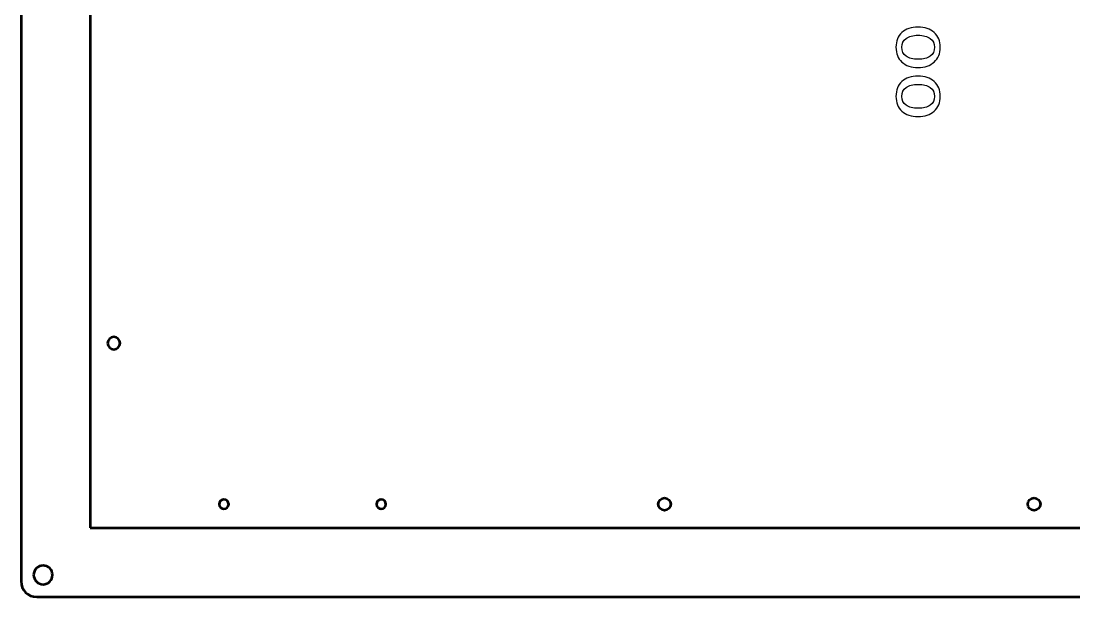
# Model space of a CAD drawing. Header units: centimetres. Extents: x -41.3 to 41.1, y -32.2 to 43.6.
# Drawn here: x -32.2 to 1.27, y -32.2 to -13.89 of the extents above; entities that cross this region are included whole.
import ezdxf

# ---------------------------------------------------------------- set-up
doc = ezdxf.new("R2010")
doc.units = ezdxf.units.CM
doc.header["$MEASUREMENT"] = 0
doc.layers.add('Layer 1', color=7, linetype='Continuous')

msp = doc.modelspace()

# ---------------------------------------------------------------- linework, layer by layer
at = {"layer": 'Layer 1', "color": 30, "lineweight": 53}
for centre in [(-11.7475, -29.25), (0, -29.25)]:
    msp.add_ellipse(centre, major_axis=(0, 0.2), ratio=1, dxfattribs=at)
at = {"layer": 'Layer 1', "color": 4, "lineweight": 53}
for points, knots in [([(31.7, -32.2), (31.7, -32.2), (-31.7, -32.2), (-31.7, -32.2), (-31.7, -32.2), (-31.97614, -32.2), (-32.2, -31.97614), (-32.2, -31.7), (-32.2, -31.7), (-32.2, -31.7), (-32.2, 31.7), (-32.2, 31.7), (-32.2, 31.7), (-32.2, 31.97614), (-31.97614, 32.2), (-31.7, 32.2), (-31.7, 32.2), (-31.7, 32.2), (31.7, 32.2), (31.7, 32.2), (31.7, 32.2), (31.97614, 32.2), (32.2, 31.97614), (32.2, 31.7), (32.2, 31.7), (32.2, 31.7), (32.2, -31.7), (32.2, -31.7), (32.2, -31.7), (32.2, -31.97614), (31.97614, -32.2), (31.7, -32.2)], [0, 0, 0, 0, 0.11111111, 0.11111111, 0.11111111, 0.11111111, 0.22222222, 0.22222222, 0.22222222, 0.22222222, 0.33333333, 0.33333333, 0.33333333, 0.33333333, 0.44444444, 0.44444444, 0.44444444, 0.44444444, 0.55555556, 0.55555556, 0.55555556, 0.55555556, 0.66666667, 0.66666667, 0.66666667, 0.66666667, 0.77777778, 0.77777778, 0.77777778, 0.77777778, 1, 1, 1, 1]), ([(-31.8, -31.5), (-31.8, -31.33431), (-31.66569, -31.2), (-31.5, -31.2), (-31.5, -31.2), (-31.33431, -31.2), (-31.2, -31.33431), (-31.2, -31.5), (-31.2, -31.5), (-31.2, -31.66569), (-31.33431, -31.8), (-31.5, -31.8), (-31.5, -31.8), (-31.66569, -31.8), (-31.8, -31.66569), (-31.8, -31.5)], [0, 0, 0, 0, 0.2, 0.2, 0.2, 0.2, 0.4, 0.4, 0.4, 0.4, 0.6, 0.6, 0.6, 0.6, 1, 1, 1, 1])]:
    msp.add_open_spline(points, degree=3, knots=knots, dxfattribs=at)
at = {"layer": 'Layer 1', "color": 30, "lineweight": 53}
for points in [[(-30, -30), (-30, -30), (-30, 30), (-30, 30), (-30, 30), (-30, 30), (30, 30), (30, 30), (30, 30), (30, 30), (30, -30), (30, -30), (30, -30), (30, -30), (-30, -30), (-30, -30)], [(-29.45, -24.13), (-29.45, -24.01954), (-29.36046, -23.93), (-29.25, -23.93), (-29.25, -23.93), (-29.13954, -23.93), (-29.05, -24.01954), (-29.05, -24.13), (-29.05, -24.13), (-29.05, -24.24046), (-29.13954, -24.33), (-29.25, -24.33), (-29.25, -24.33), (-29.36046, -24.33), (-29.45, -24.24046), (-29.45, -24.13)], [(-25.75, -29.4), (-25.83284, -29.4), (-25.9, -29.33284), (-25.9, -29.25), (-25.9, -29.25), (-25.9, -29.16716), (-25.83284, -29.1), (-25.75, -29.1), (-25.75, -29.1), (-25.66716, -29.1), (-25.6, -29.16716), (-25.6, -29.25), (-25.6, -29.25), (-25.6, -29.33284), (-25.66716, -29.4), (-25.75, -29.4)], [(-20.75, -29.4), (-20.83284, -29.4), (-20.9, -29.33284), (-20.9, -29.25), (-20.9, -29.25), (-20.9, -29.16716), (-20.83284, -29.1), (-20.75, -29.1), (-20.75, -29.1), (-20.66716, -29.1), (-20.6, -29.16716), (-20.6, -29.25), (-20.6, -29.25), (-20.6, -29.33284), (-20.66716, -29.4), (-20.75, -29.4)]]:
    msp.add_open_spline(points, degree=3, knots=[0, 0, 0, 0, 0.2, 0.2, 0.2, 0.2, 0.4, 0.4, 0.4, 0.4, 0.6, 0.6, 0.6, 0.6, 1, 1, 1, 1], dxfattribs=at)
at = {"layer": 'Layer 1'}
for points in [[(-2.98492, -14.72132), (-2.98492, -14.91902), (-3.048, -15.07565), (-3.17415, -15.1908), (-3.17415, -15.1908), (-3.3003, -15.30638), (-3.47175, -15.36395), (-3.68808, -15.36395), (-3.68808, -15.36395), (-3.90398, -15.36395), (-4.075, -15.30638), (-4.20073, -15.1908), (-4.20073, -15.1908), (-4.32646, -15.07565), (-4.38954, -14.91902), (-4.38954, -14.72132), (-4.38954, -14.72132), (-4.38954, -14.52362), (-4.32646, -14.36699), (-4.20073, -14.25184), (-4.20073, -14.25184), (-4.075, -14.13627), (-3.90398, -14.07869), (-3.68808, -14.07869), (-3.68808, -14.07869), (-3.47175, -14.07869), (-3.3003, -14.13627), (-3.17415, -14.25184), (-3.17415, -14.25184), (-3.048, -14.36699), (-2.98492, -14.52362), (-2.98492, -14.72132)], [(-3.1678, -14.72174), (-3.1678, -14.60109), (-3.2131, -14.50711), (-3.30411, -14.44023), (-3.30411, -14.44023), (-3.39471, -14.37376), (-3.52298, -14.34032), (-3.68808, -14.34032), (-3.68808, -14.34032), (-3.85275, -14.34032), (-3.9806, -14.37376), (-4.07119, -14.44023), (-4.07119, -14.44023), (-4.16136, -14.50711), (-4.20666, -14.60109), (-4.20666, -14.72174), (-4.20666, -14.72174), (-4.20666, -14.84282), (-4.16136, -14.9368), (-4.07119, -15.00284), (-4.07119, -15.00284), (-3.9806, -15.0693), (-3.85275, -15.10232), (-3.68808, -15.10232), (-3.68808, -15.10232), (-3.52298, -15.10232), (-3.39471, -15.0693), (-3.30411, -15.00284), (-3.30411, -15.00284), (-3.2131, -14.9368), (-3.1678, -14.84282), (-3.1678, -14.72174)], [(-2.98492, -16.28174), (-2.98492, -16.47944), (-3.048, -16.63607), (-3.17415, -16.75122), (-3.17415, -16.75122), (-3.3003, -16.8668), (-3.47175, -16.92437), (-3.68808, -16.92437), (-3.68808, -16.92437), (-3.90398, -16.92437), (-4.075, -16.8668), (-4.20073, -16.75122), (-4.20073, -16.75122), (-4.32646, -16.63607), (-4.38954, -16.47944), (-4.38954, -16.28174), (-4.38954, -16.28174), (-4.38954, -16.08404), (-4.32646, -15.92741), (-4.20073, -15.81226), (-4.20073, -15.81226), (-4.075, -15.69669), (-3.90398, -15.63911), (-3.68808, -15.63911), (-3.68808, -15.63911), (-3.47175, -15.63911), (-3.3003, -15.69669), (-3.17415, -15.81226), (-3.17415, -15.81226), (-3.048, -15.92741), (-2.98492, -16.08404), (-2.98492, -16.28174)], [(-3.1678, -16.28216), (-3.1678, -16.16151), (-3.2131, -16.06753), (-3.30411, -16.00065), (-3.30411, -16.00065), (-3.39471, -15.93418), (-3.52298, -15.90074), (-3.68808, -15.90074), (-3.68808, -15.90074), (-3.85275, -15.90074), (-3.9806, -15.93418), (-4.07119, -16.00065), (-4.07119, -16.00065), (-4.16136, -16.06753), (-4.20666, -16.16151), (-4.20666, -16.28216), (-4.20666, -16.28216), (-4.20666, -16.40324), (-4.16136, -16.49722), (-4.07119, -16.56326), (-4.07119, -16.56326), (-3.9806, -16.62972), (-3.85275, -16.66274), (-3.68808, -16.66274), (-3.68808, -16.66274), (-3.52298, -16.66274), (-3.39471, -16.62972), (-3.30411, -16.56326), (-3.30411, -16.56326), (-3.2131, -16.49722), (-3.1678, -16.40324), (-3.1678, -16.28216)]]:
    msp.add_open_spline(points, degree=3, knots=[0, 0, 0, 0, 0.11111111, 0.11111111, 0.11111111, 0.11111111, 0.22222222, 0.22222222, 0.22222222, 0.22222222, 0.33333333, 0.33333333, 0.33333333, 0.33333333, 0.44444444, 0.44444444, 0.44444444, 0.44444444, 0.55555556, 0.55555556, 0.55555556, 0.55555556, 0.66666667, 0.66666667, 0.66666667, 0.66666667, 0.77777778, 0.77777778, 0.77777778, 0.77777778, 1, 1, 1, 1], dxfattribs=at)
at = {"layer": 'Layer 1', "color": 30, "lineweight": 9}
for points in [[(-2.98492, -14.72132), (-2.98492, -14.91902), (-3.048, -15.07565), (-3.17415, -15.1908), (-3.17415, -15.1908), (-3.3003, -15.30638), (-3.47175, -15.36395), (-3.68808, -15.36395), (-3.68808, -15.36395), (-3.90398, -15.36395), (-4.075, -15.30638), (-4.20073, -15.1908), (-4.20073, -15.1908), (-4.32646, -15.07565), (-4.38954, -14.91902), (-4.38954, -14.72132), (-4.38954, -14.72132), (-4.38954, -14.52362), (-4.32646, -14.36699), (-4.20073, -14.25184), (-4.20073, -14.25184), (-4.075, -14.13627), (-3.90398, -14.07869), (-3.68808, -14.07869), (-3.68808, -14.07869), (-3.47175, -14.07869), (-3.3003, -14.13627), (-3.17415, -14.25184), (-3.17415, -14.25184), (-3.048, -14.36699), (-2.98492, -14.52362), (-2.98492, -14.72132)], [(-3.1678, -14.72174), (-3.1678, -14.60109), (-3.2131, -14.50711), (-3.30411, -14.44023), (-3.30411, -14.44023), (-3.39471, -14.37376), (-3.52298, -14.34032), (-3.68808, -14.34032), (-3.68808, -14.34032), (-3.85275, -14.34032), (-3.9806, -14.37376), (-4.07119, -14.44023), (-4.07119, -14.44023), (-4.16136, -14.50711), (-4.20666, -14.60109), (-4.20666, -14.72174), (-4.20666, -14.72174), (-4.20666, -14.84282), (-4.16136, -14.9368), (-4.07119, -15.00284), (-4.07119, -15.00284), (-3.9806, -15.0693), (-3.85275, -15.10232), (-3.68808, -15.10232), (-3.68808, -15.10232), (-3.52298, -15.10232), (-3.39471, -15.0693), (-3.30411, -15.00284), (-3.30411, -15.00284), (-3.2131, -14.9368), (-3.1678, -14.84282), (-3.1678, -14.72174)], [(-2.98492, -16.28174), (-2.98492, -16.47944), (-3.048, -16.63607), (-3.17415, -16.75122), (-3.17415, -16.75122), (-3.3003, -16.8668), (-3.47175, -16.92437), (-3.68808, -16.92437), (-3.68808, -16.92437), (-3.90398, -16.92437), (-4.075, -16.8668), (-4.20073, -16.75122), (-4.20073, -16.75122), (-4.32646, -16.63607), (-4.38954, -16.47944), (-4.38954, -16.28174), (-4.38954, -16.28174), (-4.38954, -16.08404), (-4.32646, -15.92741), (-4.20073, -15.81226), (-4.20073, -15.81226), (-4.075, -15.69669), (-3.90398, -15.63911), (-3.68808, -15.63911), (-3.68808, -15.63911), (-3.47175, -15.63911), (-3.3003, -15.69669), (-3.17415, -15.81226), (-3.17415, -15.81226), (-3.048, -15.92741), (-2.98492, -16.08404), (-2.98492, -16.28174)], [(-3.1678, -16.28216), (-3.1678, -16.16151), (-3.2131, -16.06753), (-3.30411, -16.00065), (-3.30411, -16.00065), (-3.39471, -15.93418), (-3.52298, -15.90074), (-3.68808, -15.90074), (-3.68808, -15.90074), (-3.85275, -15.90074), (-3.9806, -15.93418), (-4.07119, -16.00065), (-4.07119, -16.00065), (-4.16136, -16.06753), (-4.20666, -16.16151), (-4.20666, -16.28216), (-4.20666, -16.28216), (-4.20666, -16.40324), (-4.16136, -16.49722), (-4.07119, -16.56326), (-4.07119, -16.56326), (-3.9806, -16.62972), (-3.85275, -16.66274), (-3.68808, -16.66274), (-3.68808, -16.66274), (-3.52298, -16.66274), (-3.39471, -16.62972), (-3.30411, -16.56326), (-3.30411, -16.56326), (-3.2131, -16.49722), (-3.1678, -16.40324), (-3.1678, -16.28216)]]:
    msp.add_open_spline(points, degree=3, knots=[0, 0, 0, 0, 0.11111111, 0.11111111, 0.11111111, 0.11111111, 0.22222222, 0.22222222, 0.22222222, 0.22222222, 0.33333333, 0.33333333, 0.33333333, 0.33333333, 0.44444444, 0.44444444, 0.44444444, 0.44444444, 0.55555556, 0.55555556, 0.55555556, 0.55555556, 0.66666667, 0.66666667, 0.66666667, 0.66666667, 0.77777778, 0.77777778, 0.77777778, 0.77777778, 1, 1, 1, 1], dxfattribs=at)

doc.saveas('drawing.dxf')
